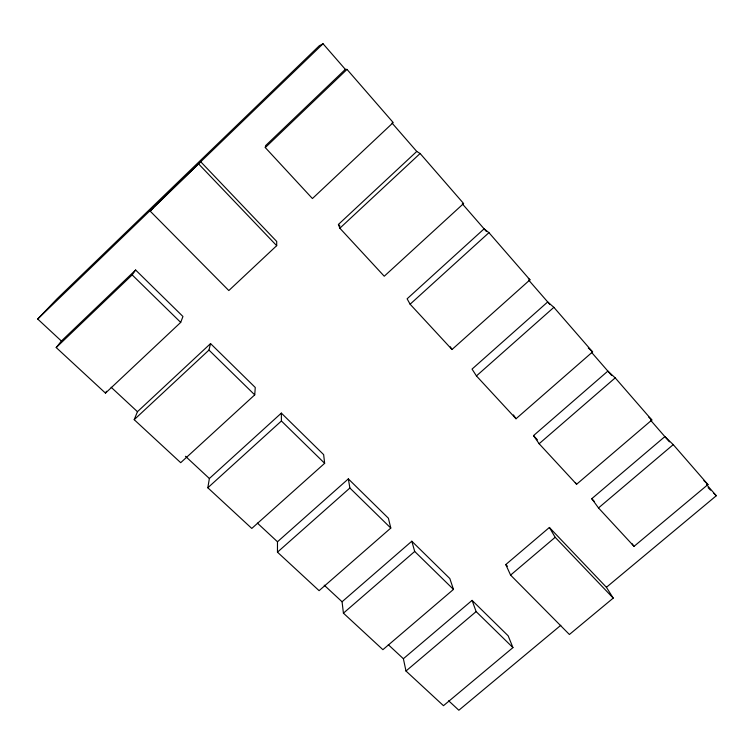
<?xml version="1.0" encoding="UTF-8"?>
<svg xmlns="http://www.w3.org/2000/svg" width="754" height="754" viewBox="0 0 754 754"><rect width="100%" height="100%" fill="white"/><g stroke="black" fill="none" stroke-linecap="round" stroke-linejoin="round"><path stroke-width="1.13" d="M277.481 541.768L348.339 478.884L388.404 518.234L390.798 528.064L319.093 590.665L277.463 552.164L277.481 541.768L257.397 523.106M276.68 245.672L276.718 241.478L200.724 161.771L150.112 211.073L228.82 290.554L276.68 245.672L198.792 164.108M254.729 394.87L255.267 387.49L210.555 343.588L137.454 411.693L134.193 419.676L180.696 462.683L254.729 394.87L208.962 350.073L210.555 343.588M265.285 147.577L265.606 145.635L345.332 69.368L347.01 69.415L393.22 122.572L312.42 198.547L265.285 147.577L347.01 69.415M207.821 487.772L209.376 478.507L281.346 413.107L323.645 454.634L324.654 463.314L251.789 528.431L207.821 487.772L281.412 420.986L281.346 413.107M180.696 322.401L182.958 316.492L135.626 270.007L61.385 341.034L56.211 347.566L105.475 393.126L180.696 322.401L132.167 274.908L135.626 270.007M105.475 393.126L106.465 391.26M150.112 211.073L153.194 207.623M61.385 341.034L37.7 319.036L56.955 298.895L319.328 45.721L323.051 43.76L345.332 69.368M37.7 319.036L323.051 43.76M56.211 347.566L132.167 274.908M338.414 224.447L416.755 151.45L420.119 153.505L463.616 203.533L384.248 276.228L339.856 228.217L338.414 224.447L339.997 226.153M134.193 419.676L208.962 350.073M339.856 228.217L420.119 153.505M410.11 304.211L488.95 232.666L529.958 279.838L452.004 349.507L410.11 304.211L407.113 298.81L484.096 228.848L488.95 232.666M277.463 552.164L349.884 488.017L348.339 478.884M476.434 375.926L553.87 307.34L592.606 351.892L516.019 418.753L476.434 375.926L472.051 369.092L547.696 301.958L553.87 307.34M342.062 601.758L411.816 541.221L449.836 578.554L453.474 589.411L382.9 649.675L343.419 613.162L342.062 601.758L324.192 585.161M533.512 435.623L607.865 371.1L615.207 377.877L651.852 420.025L576.603 484.275L539.129 443.738L533.512 435.623L537.423 439.855M343.419 613.162L414.7 551.457L411.816 541.221M539.129 443.738L615.207 377.877M505.783 564.567L549.383 527.47L606.414 587.291L613.228 598.101L569.402 634.491L510.59 575.104L505.783 564.567L507.433 566.235M403.381 658.723L472.07 600.382L508.187 635.848L512.937 647.611L443.475 705.687L405.982 671.013L403.381 658.723L388.301 644.708M591.777 498.696L664.858 436.613L673.247 444.634L707.959 484.558L634.029 546.367L598.497 507.942L591.777 498.696L594.161 501.269M510.59 575.104L555.17 537.3L549.383 527.47M405.982 671.013L476.132 611.588L472.07 600.382M598.497 507.942L673.247 444.634M560.816 625.283L458.847 710.24L448.658 700.777M606.414 587.291L716.3 495.736L706.517 484.492M528.337 278.462L529.958 279.838M588.28 347.971L592.606 351.892M111.13 387.245L137.454 411.693M185.437 456.264L209.376 478.507M648.647 417L651.852 420.025M703.878 480.6L707.959 484.558M708.1 487.706L710.56 490.119M713.84 493.323L716.3 495.736M281.412 420.986L324.654 463.314M349.884 488.017L390.798 528.064M414.7 551.457L453.474 589.411M476.132 611.588L512.937 647.611M555.17 537.3L613.228 598.101M392.014 123.015L416.755 151.45M462.306 203.806L486.415 231.516M528.799 280.234L549.977 304.569M591.805 352.646L611.692 375.501M650.598 420.223L669.411 441.844M632.022 543.672L634.029 546.367M575.34 482.503L576.603 484.275M513.436 414.926L516.019 418.753M450.336 346.802L452.004 349.507"/></g></svg>
